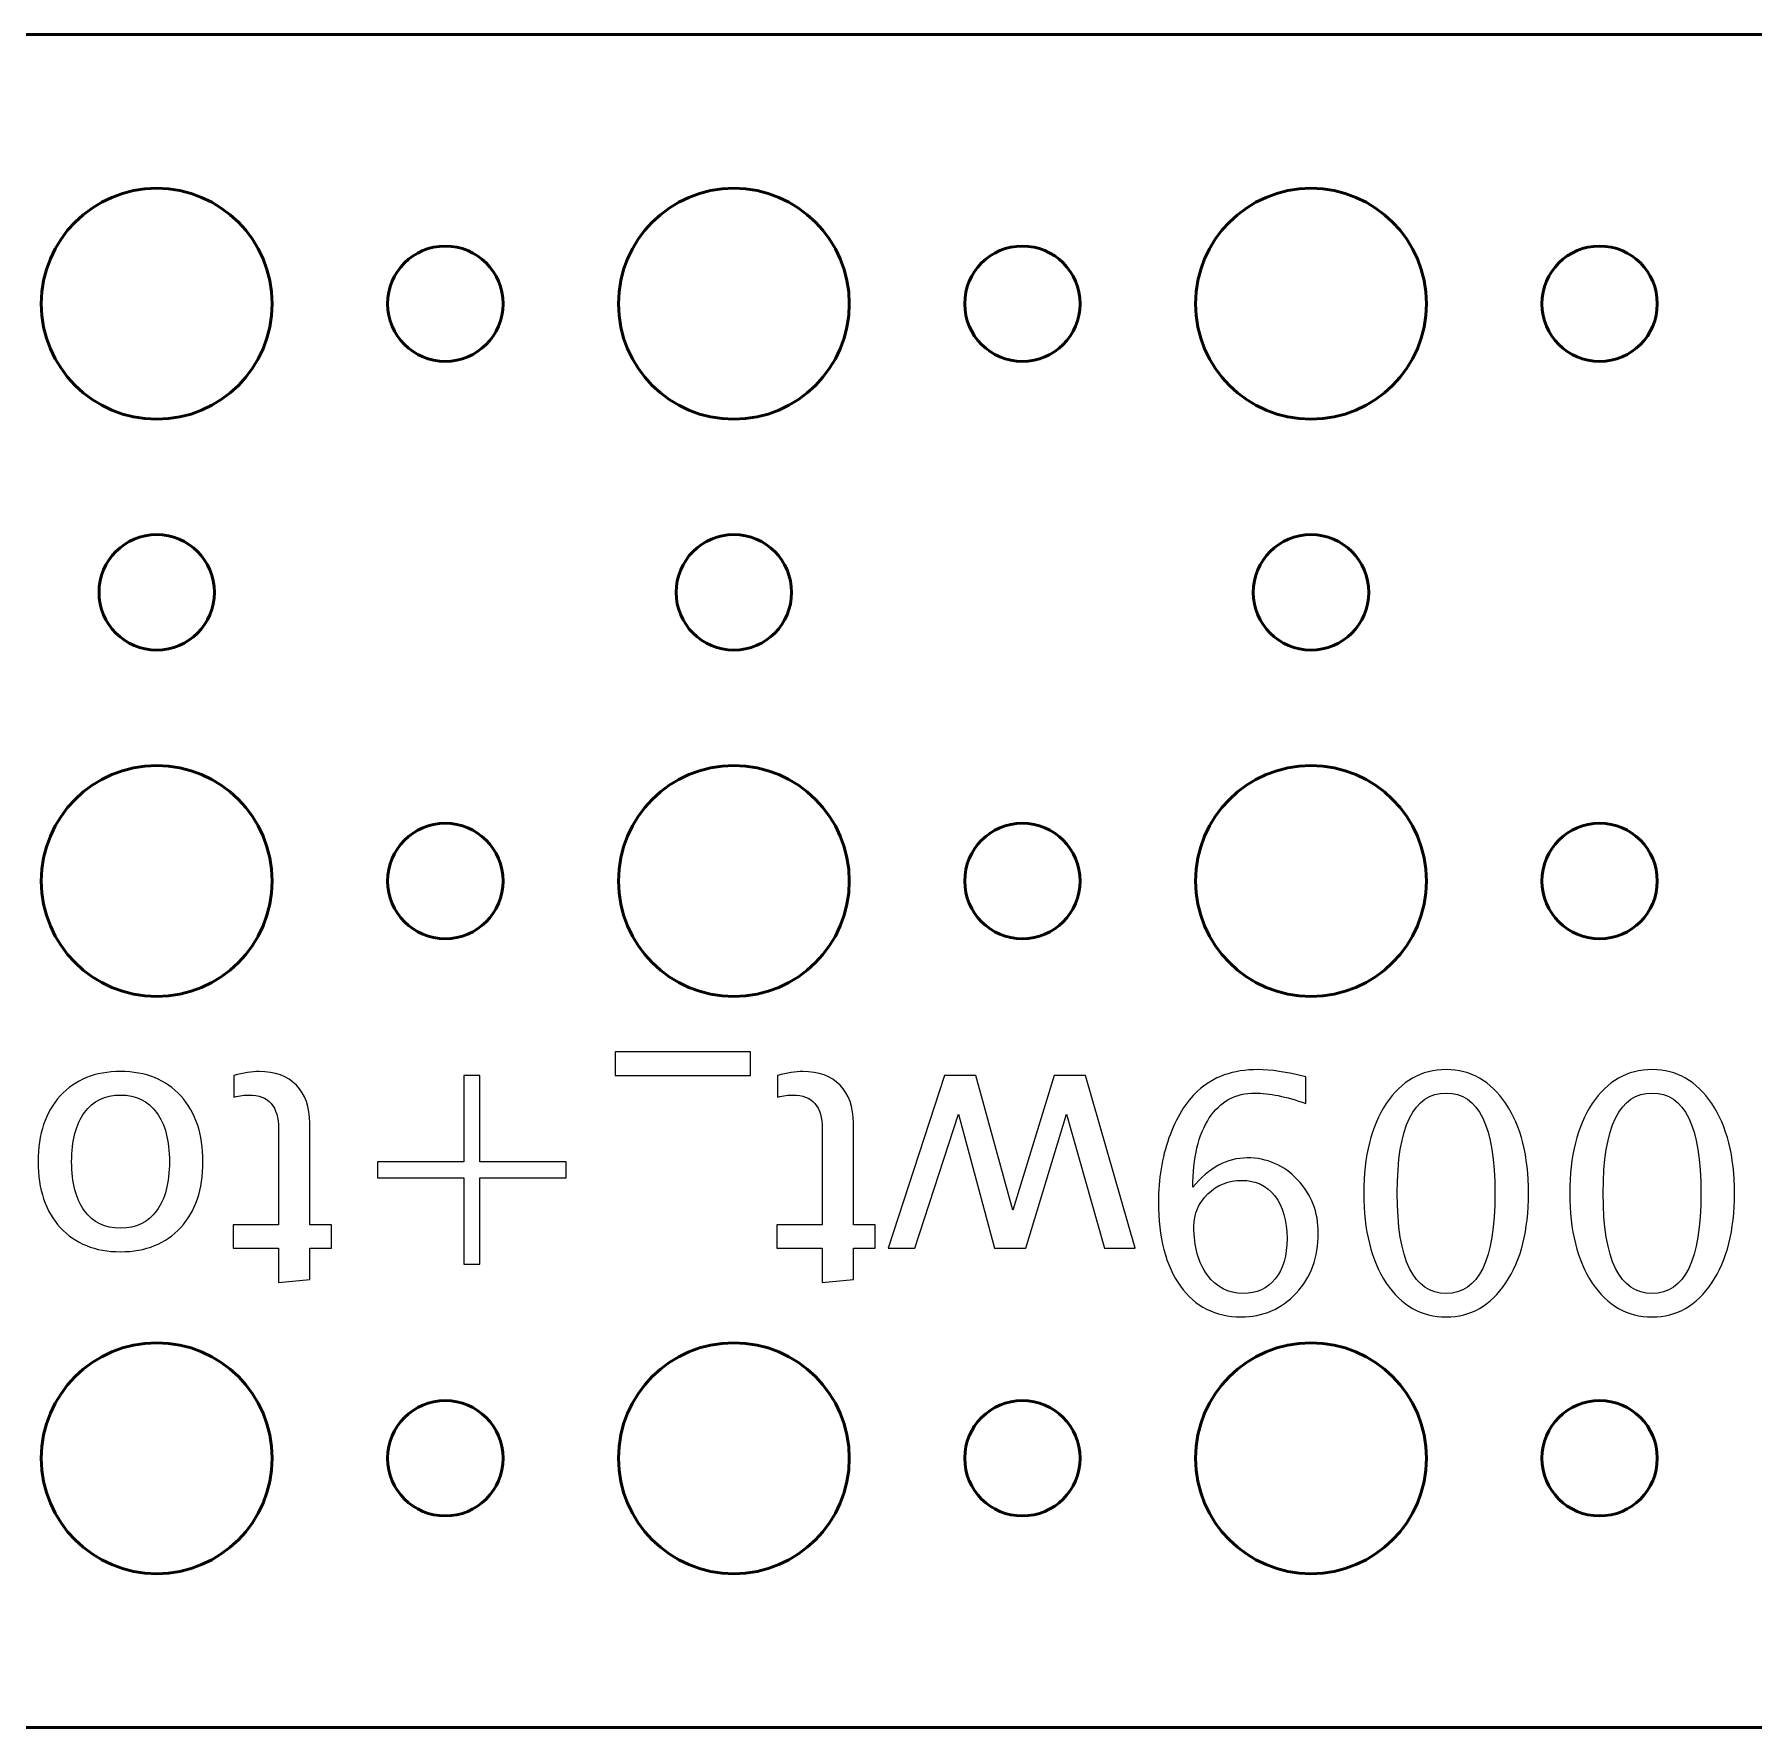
# Model space of a CAD drawing. Header units: centimetres. Extents: x -25.4 to 25.4, y -5.2 to 5.2.
# Drawn here: x -16.068 to -11.6, y -5.2 to -0.8 of the extents above; entities that cross this region are included whole.
import ezdxf

# ---------------------------------------------------------------- set-up
doc = ezdxf.new("R2010")
doc.units = ezdxf.units.CM
doc.header["$MEASUREMENT"] = 0
doc.layers.add('Layer 1', color=7, linetype='Continuous')

msp = doc.modelspace()

# ---------------------------------------------------------------- linework, layer by layer
at = {"layer": 'Layer 1', "lineweight": 53}
for points, knots in [([(24.95, -5.2), (24.95, -5.2), (-24.95, -5.2), (-24.95, -5.2), (-24.95, -5.2), (-25.22614, -5.2), (-25.45, -4.97614), (-25.45, -4.7), (-25.45, -4.7), (-25.45, -4.7), (-25.45, -3.99876), (-25.45, -3.99876), (-25.45, -3.99876), (-24.92095, -3.97271), (-24.5, -3.53551), (-24.5, -3), (-24.5, -3), (-24.5, -2.46449), (-24.92095, -2.02729), (-25.45, -2.00124), (-25.45, -2.00124), (-25.45, -2.00124), (-25.45, -1.3), (-25.45, -1.3), (-25.45, -1.3), (-25.45, -1.02386), (-25.22614, -0.8), (-24.95, -0.8), (-24.95, -0.8), (-24.95, -0.8), (24.95, -0.8), (24.95, -0.8), (24.95, -0.8), (25.22614, -0.8), (25.45, -1.02386), (25.45, -1.3), (25.45, -1.3), (25.45, -1.3), (25.45, -2.00124), (25.45, -2.00124), (25.45, -2.00124), (24.92095, -2.02729), (24.5, -2.46449), (24.5, -3), (24.5, -3), (24.5, -3.53551), (24.92095, -3.97271), (25.45, -3.99876), (25.45, -3.99876), (25.45, -3.99876), (25.45, -4.7), (25.45, -4.7), (25.45, -4.7), (25.45, -4.97614), (25.22614, -5.2), (24.95, -5.2)], [0, 0, 0, 0, 0.0666667, 0.0666667, 0.0666667, 0.0666667, 0.1333333, 0.1333333, 0.1333333, 0.1333333, 0.2, 0.2, 0.2, 0.2, 0.2666667, 0.2666667, 0.2666667, 0.2666667, 0.3333333, 0.3333333, 0.3333333, 0.3333333, 0.4, 0.4, 0.4, 0.4, 0.4666667, 0.4666667, 0.4666667, 0.4666667, 0.5333333, 0.5333333, 0.5333333, 0.5333333, 0.6, 0.6, 0.6, 0.6, 0.6666667, 0.6666667, 0.6666667, 0.6666667, 0.7333333, 0.7333333, 0.7333333, 0.7333333, 0.8, 0.8, 0.8, 0.8, 0.8666667, 0.8666667, 0.8666667, 0.8666667, 1, 1, 1, 1]), ([(-16.05, -1.5), (-16.05, -1.33431), (-15.91569, -1.2), (-15.75, -1.2), (-15.75, -1.2), (-15.58431, -1.2), (-15.45, -1.33431), (-15.45, -1.5), (-15.45, -1.5), (-15.45, -1.66569), (-15.58431, -1.8), (-15.75, -1.8), (-15.75, -1.8), (-15.91569, -1.8), (-16.05, -1.66569), (-16.05, -1.5)], [0, 0, 0, 0, 0.2, 0.2, 0.2, 0.2, 0.4, 0.4, 0.4, 0.4, 0.6, 0.6, 0.6, 0.6, 1, 1, 1, 1]), ([(-14.55, -1.5), (-14.55, -1.33431), (-14.41569, -1.2), (-14.25, -1.2), (-14.25, -1.2), (-14.08431, -1.2), (-13.95, -1.33431), (-13.95, -1.5), (-13.95, -1.5), (-13.95, -1.66569), (-14.08431, -1.8), (-14.25, -1.8), (-14.25, -1.8), (-14.41569, -1.8), (-14.55, -1.66569), (-14.55, -1.5)], [0, 0, 0, 0, 0.2, 0.2, 0.2, 0.2, 0.4, 0.4, 0.4, 0.4, 0.6, 0.6, 0.6, 0.6, 1, 1, 1, 1]), ([(-13.05, -1.5), (-13.05, -1.33431), (-12.91569, -1.2), (-12.75, -1.2), (-12.75, -1.2), (-12.58431, -1.2), (-12.45, -1.33431), (-12.45, -1.5), (-12.45, -1.5), (-12.45, -1.66569), (-12.58431, -1.8), (-12.75, -1.8), (-12.75, -1.8), (-12.91569, -1.8), (-13.05, -1.66569), (-13.05, -1.5)], [0, 0, 0, 0, 0.2, 0.2, 0.2, 0.2, 0.4, 0.4, 0.4, 0.4, 0.6, 0.6, 0.6, 0.6, 1, 1, 1, 1]), ([(-15.15, -1.5), (-15.15, -1.41716), (-15.08284, -1.35), (-15, -1.35), (-15, -1.35), (-14.91716, -1.35), (-14.85, -1.41716), (-14.85, -1.5), (-14.85, -1.5), (-14.85, -1.58284), (-14.91716, -1.65), (-15, -1.65), (-15, -1.65), (-15.08284, -1.65), (-15.15, -1.58284), (-15.15, -1.5)], [0, 0, 0, 0, 0.2, 0.2, 0.2, 0.2, 0.4, 0.4, 0.4, 0.4, 0.6, 0.6, 0.6, 0.6, 1, 1, 1, 1]), ([(-13.65, -1.5), (-13.65, -1.41716), (-13.58284, -1.35), (-13.5, -1.35), (-13.5, -1.35), (-13.41716, -1.35), (-13.35, -1.41716), (-13.35, -1.5), (-13.35, -1.5), (-13.35, -1.58284), (-13.41716, -1.65), (-13.5, -1.65), (-13.5, -1.65), (-13.58284, -1.65), (-13.65, -1.58284), (-13.65, -1.5)], [0, 0, 0, 0, 0.2, 0.2, 0.2, 0.2, 0.4, 0.4, 0.4, 0.4, 0.6, 0.6, 0.6, 0.6, 1, 1, 1, 1]), ([(-12.15, -1.5), (-12.15, -1.41716), (-12.08284, -1.35), (-12, -1.35), (-12, -1.35), (-11.91716, -1.35), (-11.85, -1.41716), (-11.85, -1.5), (-11.85, -1.5), (-11.85, -1.58284), (-11.91716, -1.65), (-12, -1.65), (-12, -1.65), (-12.08284, -1.65), (-12.15, -1.58284), (-12.15, -1.5)], [0, 0, 0, 0, 0.2, 0.2, 0.2, 0.2, 0.4, 0.4, 0.4, 0.4, 0.6, 0.6, 0.6, 0.6, 1, 1, 1, 1]), ([(-15.9, -2.25), (-15.9, -2.16716), (-15.83284, -2.1), (-15.75, -2.1), (-15.75, -2.1), (-15.66716, -2.1), (-15.6, -2.16716), (-15.6, -2.25), (-15.6, -2.25), (-15.6, -2.33284), (-15.66716, -2.4), (-15.75, -2.4), (-15.75, -2.4), (-15.83284, -2.4), (-15.9, -2.33284), (-15.9, -2.25)], [0, 0, 0, 0, 0.2, 0.2, 0.2, 0.2, 0.4, 0.4, 0.4, 0.4, 0.6, 0.6, 0.6, 0.6, 1, 1, 1, 1]), ([(-14.4, -2.25), (-14.4, -2.16716), (-14.33284, -2.1), (-14.25, -2.1), (-14.25, -2.1), (-14.16716, -2.1), (-14.1, -2.16716), (-14.1, -2.25), (-14.1, -2.25), (-14.1, -2.33284), (-14.16716, -2.4), (-14.25, -2.4), (-14.25, -2.4), (-14.33284, -2.4), (-14.4, -2.33284), (-14.4, -2.25)], [0, 0, 0, 0, 0.2, 0.2, 0.2, 0.2, 0.4, 0.4, 0.4, 0.4, 0.6, 0.6, 0.6, 0.6, 1, 1, 1, 1]), ([(-12.9, -2.25), (-12.9, -2.16716), (-12.83284, -2.1), (-12.75, -2.1), (-12.75, -2.1), (-12.66716, -2.1), (-12.6, -2.16716), (-12.6, -2.25), (-12.6, -2.25), (-12.6, -2.33284), (-12.66716, -2.4), (-12.75, -2.4), (-12.75, -2.4), (-12.83284, -2.4), (-12.9, -2.33284), (-12.9, -2.25)], [0, 0, 0, 0, 0.2, 0.2, 0.2, 0.2, 0.4, 0.4, 0.4, 0.4, 0.6, 0.6, 0.6, 0.6, 1, 1, 1, 1]), ([(-16.05, -3), (-16.05, -2.83431), (-15.91569, -2.7), (-15.75, -2.7), (-15.75, -2.7), (-15.58431, -2.7), (-15.45, -2.83431), (-15.45, -3), (-15.45, -3), (-15.45, -3.16569), (-15.58431, -3.3), (-15.75, -3.3), (-15.75, -3.3), (-15.91569, -3.3), (-16.05, -3.16569), (-16.05, -3)], [0, 0, 0, 0, 0.2, 0.2, 0.2, 0.2, 0.4, 0.4, 0.4, 0.4, 0.6, 0.6, 0.6, 0.6, 1, 1, 1, 1]), ([(-14.55, -3), (-14.55, -2.83431), (-14.41569, -2.7), (-14.25, -2.7), (-14.25, -2.7), (-14.08431, -2.7), (-13.95, -2.83431), (-13.95, -3), (-13.95, -3), (-13.95, -3.16569), (-14.08431, -3.3), (-14.25, -3.3), (-14.25, -3.3), (-14.41569, -3.3), (-14.55, -3.16569), (-14.55, -3)], [0, 0, 0, 0, 0.2, 0.2, 0.2, 0.2, 0.4, 0.4, 0.4, 0.4, 0.6, 0.6, 0.6, 0.6, 1, 1, 1, 1]), ([(-13.05, -3), (-13.05, -2.83431), (-12.91569, -2.7), (-12.75, -2.7), (-12.75, -2.7), (-12.58431, -2.7), (-12.45, -2.83431), (-12.45, -3), (-12.45, -3), (-12.45, -3.16569), (-12.58431, -3.3), (-12.75, -3.3), (-12.75, -3.3), (-12.91569, -3.3), (-13.05, -3.16569), (-13.05, -3)], [0, 0, 0, 0, 0.2, 0.2, 0.2, 0.2, 0.4, 0.4, 0.4, 0.4, 0.6, 0.6, 0.6, 0.6, 1, 1, 1, 1]), ([(-15.15, -3), (-15.15, -2.91716), (-15.08284, -2.85), (-15, -2.85), (-15, -2.85), (-14.91716, -2.85), (-14.85, -2.91716), (-14.85, -3), (-14.85, -3), (-14.85, -3.08284), (-14.91716, -3.15), (-15, -3.15), (-15, -3.15), (-15.08284, -3.15), (-15.15, -3.08284), (-15.15, -3)], [0, 0, 0, 0, 0.2, 0.2, 0.2, 0.2, 0.4, 0.4, 0.4, 0.4, 0.6, 0.6, 0.6, 0.6, 1, 1, 1, 1]), ([(-13.65, -3), (-13.65, -2.91716), (-13.58284, -2.85), (-13.5, -2.85), (-13.5, -2.85), (-13.41716, -2.85), (-13.35, -2.91716), (-13.35, -3), (-13.35, -3), (-13.35, -3.08284), (-13.41716, -3.15), (-13.5, -3.15), (-13.5, -3.15), (-13.58284, -3.15), (-13.65, -3.08284), (-13.65, -3)], [0, 0, 0, 0, 0.2, 0.2, 0.2, 0.2, 0.4, 0.4, 0.4, 0.4, 0.6, 0.6, 0.6, 0.6, 1, 1, 1, 1]), ([(-12.15, -3), (-12.15, -2.91716), (-12.08284, -2.85), (-12, -2.85), (-12, -2.85), (-11.91716, -2.85), (-11.85, -2.91716), (-11.85, -3), (-11.85, -3), (-11.85, -3.08284), (-11.91716, -3.15), (-12, -3.15), (-12, -3.15), (-12.08284, -3.15), (-12.15, -3.08284), (-12.15, -3)], [0, 0, 0, 0, 0.2, 0.2, 0.2, 0.2, 0.4, 0.4, 0.4, 0.4, 0.6, 0.6, 0.6, 0.6, 1, 1, 1, 1]), ([(-16.05, -4.5), (-16.05, -4.33431), (-15.91569, -4.2), (-15.75, -4.2), (-15.75, -4.2), (-15.58431, -4.2), (-15.45, -4.33431), (-15.45, -4.5), (-15.45, -4.5), (-15.45, -4.66569), (-15.58431, -4.8), (-15.75, -4.8), (-15.75, -4.8), (-15.91569, -4.8), (-16.05, -4.66569), (-16.05, -4.5)], [0, 0, 0, 0, 0.2, 0.2, 0.2, 0.2, 0.4, 0.4, 0.4, 0.4, 0.6, 0.6, 0.6, 0.6, 1, 1, 1, 1]), ([(-14.55, -4.5), (-14.55, -4.33431), (-14.41569, -4.2), (-14.25, -4.2), (-14.25, -4.2), (-14.08431, -4.2), (-13.95, -4.33431), (-13.95, -4.5), (-13.95, -4.5), (-13.95, -4.66569), (-14.08431, -4.8), (-14.25, -4.8), (-14.25, -4.8), (-14.41569, -4.8), (-14.55, -4.66569), (-14.55, -4.5)], [0, 0, 0, 0, 0.2, 0.2, 0.2, 0.2, 0.4, 0.4, 0.4, 0.4, 0.6, 0.6, 0.6, 0.6, 1, 1, 1, 1]), ([(-13.05, -4.5), (-13.05, -4.33431), (-12.91569, -4.2), (-12.75, -4.2), (-12.75, -4.2), (-12.58431, -4.2), (-12.45, -4.33431), (-12.45, -4.5), (-12.45, -4.5), (-12.45, -4.66569), (-12.58431, -4.8), (-12.75, -4.8), (-12.75, -4.8), (-12.91569, -4.8), (-13.05, -4.66569), (-13.05, -4.5)], [0, 0, 0, 0, 0.2, 0.2, 0.2, 0.2, 0.4, 0.4, 0.4, 0.4, 0.6, 0.6, 0.6, 0.6, 1, 1, 1, 1]), ([(-15.15, -4.5), (-15.15, -4.41716), (-15.08284, -4.35), (-15, -4.35), (-15, -4.35), (-14.91716, -4.35), (-14.85, -4.41716), (-14.85, -4.5), (-14.85, -4.5), (-14.85, -4.58284), (-14.91716, -4.65), (-15, -4.65), (-15, -4.65), (-15.08284, -4.65), (-15.15, -4.58284), (-15.15, -4.5)], [0, 0, 0, 0, 0.2, 0.2, 0.2, 0.2, 0.4, 0.4, 0.4, 0.4, 0.6, 0.6, 0.6, 0.6, 1, 1, 1, 1]), ([(-13.65, -4.5), (-13.65, -4.41716), (-13.58284, -4.35), (-13.5, -4.35), (-13.5, -4.35), (-13.41716, -4.35), (-13.35, -4.41716), (-13.35, -4.5), (-13.35, -4.5), (-13.35, -4.58284), (-13.41716, -4.65), (-13.5, -4.65), (-13.5, -4.65), (-13.58284, -4.65), (-13.65, -4.58284), (-13.65, -4.5)], [0, 0, 0, 0, 0.2, 0.2, 0.2, 0.2, 0.4, 0.4, 0.4, 0.4, 0.6, 0.6, 0.6, 0.6, 1, 1, 1, 1]), ([(-12.15, -4.5), (-12.15, -4.41716), (-12.08284, -4.35), (-12, -4.35), (-12, -4.35), (-11.91716, -4.35), (-11.85, -4.41716), (-11.85, -4.5), (-11.85, -4.5), (-11.85, -4.58284), (-11.91716, -4.65), (-12, -4.65), (-12, -4.65), (-12.08284, -4.65), (-12.15, -4.58284), (-12.15, -4.5)], [0, 0, 0, 0, 0.2, 0.2, 0.2, 0.2, 0.4, 0.4, 0.4, 0.4, 0.6, 0.6, 0.6, 0.6, 1, 1, 1, 1])]:
    msp.add_open_spline(points, degree=3, knots=knots, dxfattribs=at)
at = {"layer": 'Layer 1', "color": 5, "lineweight": 9}
for points, knots in [([(-14.20662, -3.44436), (-14.20662, -3.44436), (-14.20662, -3.50532), (-14.20662, -3.50532), (-14.20662, -3.50532), (-14.20662, -3.50532), (-14.55883, -3.50532), (-14.55883, -3.50532), (-14.55883, -3.50532), (-14.55883, -3.50532), (-14.55883, -3.44436), (-14.55883, -3.44436), (-14.55883, -3.44436), (-14.55883, -3.44436), (-14.20662, -3.44436), (-14.20662, -3.44436)], [0, 0, 0, 0, 0.2, 0.2, 0.2, 0.2, 0.4, 0.4, 0.4, 0.4, 0.6, 0.6, 0.6, 0.6, 1, 1, 1, 1]), ([(-15.84407, -3.49516), (-15.77817, -3.49516), (-15.72596, -3.51619), (-15.68757, -3.55824), (-15.68757, -3.55824), (-15.64905, -3.60029), (-15.62986, -3.65744), (-15.62986, -3.72955), (-15.62986, -3.72955), (-15.62986, -3.80151), (-15.64905, -3.85852), (-15.68757, -3.90043), (-15.68757, -3.90043), (-15.72596, -3.94234), (-15.77817, -3.96337), (-15.84407, -3.96337), (-15.84407, -3.96337), (-15.90997, -3.96337), (-15.96218, -3.94234), (-16.00056, -3.90043), (-16.00056, -3.90043), (-16.03908, -3.85852), (-16.05828, -3.80151), (-16.05828, -3.72955), (-16.05828, -3.72955), (-16.05828, -3.65744), (-16.03908, -3.60029), (-16.00056, -3.55824), (-16.00056, -3.55824), (-15.96218, -3.51619), (-15.90997, -3.49516), (-15.84407, -3.49516)], [0, 0, 0, 0, 0.1111111, 0.1111111, 0.1111111, 0.1111111, 0.2222222, 0.2222222, 0.2222222, 0.2222222, 0.3333333, 0.3333333, 0.3333333, 0.3333333, 0.4444444, 0.4444444, 0.4444444, 0.4444444, 0.5555556, 0.5555556, 0.5555556, 0.5555556, 0.6666667, 0.6666667, 0.6666667, 0.6666667, 0.7777778, 0.7777778, 0.7777778, 0.7777778, 1, 1, 1, 1]), ([(-15.54943, -3.50546), (-15.52431, -3.49855), (-15.50244, -3.49516), (-15.48396, -3.49516), (-15.48396, -3.49516), (-15.44247, -3.49516), (-15.41015, -3.50701), (-15.38701, -3.53072), (-15.38701, -3.53072), (-15.36373, -3.55443), (-15.35216, -3.58731), (-15.35216, -3.6295), (-15.35216, -3.6295), (-15.35216, -3.6295), (-15.35216, -3.89309), (-15.35216, -3.89309), (-15.35216, -3.89309), (-15.35216, -3.89309), (-15.29599, -3.89309), (-15.29599, -3.89309), (-15.29599, -3.89309), (-15.29599, -3.89309), (-15.29599, -3.95406), (-15.29599, -3.95406), (-15.29599, -3.95406), (-15.29599, -3.95406), (-15.35216, -3.95406), (-15.35216, -3.95406), (-15.35216, -3.95406), (-15.35216, -3.95406), (-15.35216, -4.03519), (-15.35216, -4.03519), (-15.35216, -4.03519), (-15.35216, -4.03519), (-15.43344, -4.04296), (-15.43344, -4.04296), (-15.43344, -4.04296), (-15.43344, -4.04296), (-15.43344, -3.95406), (-15.43344, -3.95406), (-15.43344, -3.95406), (-15.43344, -3.95406), (-15.55112, -3.95406), (-15.55112, -3.95406), (-15.55112, -3.95406), (-15.55112, -3.95406), (-15.55112, -3.89309), (-15.55112, -3.89309), (-15.55112, -3.89309), (-15.55112, -3.89309), (-15.43344, -3.89309), (-15.43344, -3.89309), (-15.43344, -3.89309), (-15.43344, -3.89309), (-15.43344, -3.64417), (-15.43344, -3.64417), (-15.43344, -3.64417), (-15.43344, -3.58547), (-15.45898, -3.55612), (-15.50992, -3.55612), (-15.50992, -3.55612), (-15.52079, -3.55612), (-15.53391, -3.55795), (-15.54943, -3.56148), (-15.54943, -3.56148), (-15.54943, -3.56148), (-15.54943, -3.50546), (-15.54943, -3.50546)], [0, 0, 0, 0, 0.0555556, 0.0555556, 0.0555556, 0.0555556, 0.1111111, 0.1111111, 0.1111111, 0.1111111, 0.1666667, 0.1666667, 0.1666667, 0.1666667, 0.2222222, 0.2222222, 0.2222222, 0.2222222, 0.2777778, 0.2777778, 0.2777778, 0.2777778, 0.3333333, 0.3333333, 0.3333333, 0.3333333, 0.3888889, 0.3888889, 0.3888889, 0.3888889, 0.4444444, 0.4444444, 0.4444444, 0.4444444, 0.5, 0.5, 0.5, 0.5, 0.5555556, 0.5555556, 0.5555556, 0.5555556, 0.6111111, 0.6111111, 0.6111111, 0.6111111, 0.6666667, 0.6666667, 0.6666667, 0.6666667, 0.7222222, 0.7222222, 0.7222222, 0.7222222, 0.7777778, 0.7777778, 0.7777778, 0.7777778, 0.8333333, 0.8333333, 0.8333333, 0.8333333, 0.8888889, 0.8888889, 0.8888889, 0.8888889, 1, 1, 1, 1]), ([(-14.9102, -3.50532), (-14.9102, -3.50532), (-14.9102, -3.72969), (-14.9102, -3.72969), (-14.9102, -3.72969), (-14.9102, -3.72969), (-14.68583, -3.72969), (-14.68583, -3.72969), (-14.68583, -3.72969), (-14.68583, -3.72969), (-14.68583, -3.77117), (-14.68583, -3.77117), (-14.68583, -3.77117), (-14.68583, -3.77117), (-14.9102, -3.77117), (-14.9102, -3.77117), (-14.9102, -3.77117), (-14.9102, -3.77117), (-14.9102, -3.99554), (-14.9102, -3.99554), (-14.9102, -3.99554), (-14.9102, -3.99554), (-14.95168, -3.99554), (-14.95168, -3.99554), (-14.95168, -3.99554), (-14.95168, -3.99554), (-14.95168, -3.77117), (-14.95168, -3.77117), (-14.95168, -3.77117), (-14.95168, -3.77117), (-15.17605, -3.77117), (-15.17605, -3.77117), (-15.17605, -3.77117), (-15.17605, -3.77117), (-15.17605, -3.72969), (-15.17605, -3.72969), (-15.17605, -3.72969), (-15.17605, -3.72969), (-14.95168, -3.72969), (-14.95168, -3.72969), (-14.95168, -3.72969), (-14.95168, -3.72969), (-14.95168, -3.50532), (-14.95168, -3.50532), (-14.95168, -3.50532), (-14.95168, -3.50532), (-14.9102, -3.50532), (-14.9102, -3.50532)], [0, 0, 0, 0, 0.0769231, 0.0769231, 0.0769231, 0.0769231, 0.1538462, 0.1538462, 0.1538462, 0.1538462, 0.2307692, 0.2307692, 0.2307692, 0.2307692, 0.3076923, 0.3076923, 0.3076923, 0.3076923, 0.3846154, 0.3846154, 0.3846154, 0.3846154, 0.4615385, 0.4615385, 0.4615385, 0.4615385, 0.5384615, 0.5384615, 0.5384615, 0.5384615, 0.6153846, 0.6153846, 0.6153846, 0.6153846, 0.6923077, 0.6923077, 0.6923077, 0.6923077, 0.7692308, 0.7692308, 0.7692308, 0.7692308, 0.8461538, 0.8461538, 0.8461538, 0.8461538, 1, 1, 1, 1]), ([(-14.13635, -3.50546), (-14.11123, -3.49855), (-14.08936, -3.49516), (-14.07088, -3.49516), (-14.07088, -3.49516), (-14.02939, -3.49516), (-13.99707, -3.50701), (-13.97393, -3.53072), (-13.97393, -3.53072), (-13.95065, -3.55443), (-13.93908, -3.58731), (-13.93908, -3.6295), (-13.93908, -3.6295), (-13.93908, -3.6295), (-13.93908, -3.89309), (-13.93908, -3.89309), (-13.93908, -3.89309), (-13.93908, -3.89309), (-13.88291, -3.89309), (-13.88291, -3.89309), (-13.88291, -3.89309), (-13.88291, -3.89309), (-13.88291, -3.95406), (-13.88291, -3.95406), (-13.88291, -3.95406), (-13.88291, -3.95406), (-13.93908, -3.95406), (-13.93908, -3.95406), (-13.93908, -3.95406), (-13.93908, -3.95406), (-13.93908, -4.03519), (-13.93908, -4.03519), (-13.93908, -4.03519), (-13.93908, -4.03519), (-14.02036, -4.04296), (-14.02036, -4.04296), (-14.02036, -4.04296), (-14.02036, -4.04296), (-14.02036, -3.95406), (-14.02036, -3.95406), (-14.02036, -3.95406), (-14.02036, -3.95406), (-14.13804, -3.95406), (-14.13804, -3.95406), (-14.13804, -3.95406), (-14.13804, -3.95406), (-14.13804, -3.89309), (-14.13804, -3.89309), (-14.13804, -3.89309), (-14.13804, -3.89309), (-14.02036, -3.89309), (-14.02036, -3.89309), (-14.02036, -3.89309), (-14.02036, -3.89309), (-14.02036, -3.64417), (-14.02036, -3.64417), (-14.02036, -3.64417), (-14.02036, -3.58547), (-14.0459, -3.55612), (-14.09684, -3.55612), (-14.09684, -3.55612), (-14.10771, -3.55612), (-14.12083, -3.55795), (-14.13635, -3.56148), (-14.13635, -3.56148), (-14.13635, -3.56148), (-14.13635, -3.50546), (-14.13635, -3.50546)], [0, 0, 0, 0, 0.0555556, 0.0555556, 0.0555556, 0.0555556, 0.1111111, 0.1111111, 0.1111111, 0.1111111, 0.1666667, 0.1666667, 0.1666667, 0.1666667, 0.2222222, 0.2222222, 0.2222222, 0.2222222, 0.2777778, 0.2777778, 0.2777778, 0.2777778, 0.3333333, 0.3333333, 0.3333333, 0.3333333, 0.3888889, 0.3888889, 0.3888889, 0.3888889, 0.4444444, 0.4444444, 0.4444444, 0.4444444, 0.5, 0.5, 0.5, 0.5, 0.5555556, 0.5555556, 0.5555556, 0.5555556, 0.6111111, 0.6111111, 0.6111111, 0.6111111, 0.6666667, 0.6666667, 0.6666667, 0.6666667, 0.7222222, 0.7222222, 0.7222222, 0.7222222, 0.7777778, 0.7777778, 0.7777778, 0.7777778, 0.8333333, 0.8333333, 0.8333333, 0.8333333, 0.8888889, 0.8888889, 0.8888889, 0.8888889, 1, 1, 1, 1]), ([(-13.33582, -3.50532), (-13.33582, -3.50532), (-13.20713, -3.95406), (-13.20713, -3.95406), (-13.20713, -3.95406), (-13.20713, -3.95406), (-13.28643, -3.95406), (-13.28643, -3.95406), (-13.28643, -3.95406), (-13.28643, -3.95406), (-13.38507, -3.60565), (-13.38507, -3.60565), (-13.38507, -3.60565), (-13.38507, -3.60565), (-13.49147, -3.95406), (-13.49147, -3.95406), (-13.49147, -3.95406), (-13.49147, -3.95406), (-13.57275, -3.95406), (-13.57275, -3.95406), (-13.57275, -3.95406), (-13.57275, -3.95406), (-13.66631, -3.60621), (-13.66631, -3.60621), (-13.66631, -3.60621), (-13.66631, -3.60621), (-13.77948, -3.95406), (-13.77948, -3.95406), (-13.77948, -3.95406), (-13.77948, -3.95406), (-13.84891, -3.95406), (-13.84891, -3.95406), (-13.84891, -3.95406), (-13.84891, -3.95406), (-13.70243, -3.50532), (-13.70243, -3.50532), (-13.70243, -3.50532), (-13.70243, -3.50532), (-13.62115, -3.50532), (-13.62115, -3.50532), (-13.62115, -3.50532), (-13.62115, -3.50532), (-13.52491, -3.85528), (-13.52491, -3.85528), (-13.52491, -3.85528), (-13.52491, -3.85528), (-13.4171, -3.50532), (-13.4171, -3.50532), (-13.4171, -3.50532), (-13.4171, -3.50532), (-13.33582, -3.50532), (-13.33582, -3.50532)], [0, 0, 0, 0, 0.0714286, 0.0714286, 0.0714286, 0.0714286, 0.1428571, 0.1428571, 0.1428571, 0.1428571, 0.2142857, 0.2142857, 0.2142857, 0.2142857, 0.2857143, 0.2857143, 0.2857143, 0.2857143, 0.3571429, 0.3571429, 0.3571429, 0.3571429, 0.4285714, 0.4285714, 0.4285714, 0.4285714, 0.5, 0.5, 0.5, 0.5, 0.5714286, 0.5714286, 0.5714286, 0.5714286, 0.6428571, 0.6428571, 0.6428571, 0.6428571, 0.7142857, 0.7142857, 0.7142857, 0.7142857, 0.7857143, 0.7857143, 0.7857143, 0.7857143, 0.8571429, 0.8571429, 0.8571429, 0.8571429, 1, 1, 1, 1]), ([(-12.76319, -3.50871), (-12.76319, -3.50871), (-12.76319, -3.57813), (-12.76319, -3.57813), (-12.76319, -3.57813), (-12.81498, -3.56007), (-12.85901, -3.55104), (-12.89541, -3.55104), (-12.89541, -3.55104), (-12.94607, -3.55104), (-12.98572, -3.57263), (-13.01423, -3.61581), (-13.01423, -3.61581), (-13.04273, -3.65899), (-13.05698, -3.7191), (-13.05698, -3.79601), (-13.05698, -3.79601), (-13.01564, -3.74507), (-12.96865, -3.71953), (-12.91587, -3.71953), (-12.91587, -3.71953), (-12.86437, -3.71953), (-12.82062, -3.73844), (-12.78478, -3.7764), (-12.78478, -3.7764), (-12.74894, -3.81435), (-12.73102, -3.8605), (-12.73102, -3.91511), (-12.73102, -3.91511), (-12.73102, -3.97776), (-12.75007, -4.02969), (-12.78831, -4.0709), (-12.78831, -4.0709), (-12.82641, -4.1121), (-12.87439, -4.1327), (-12.93224, -4.1327), (-12.93224, -4.1327), (-12.99871, -4.1327), (-13.05106, -4.10603), (-13.0893, -4.05269), (-13.0893, -4.05269), (-13.12754, -3.99935), (-13.14673, -3.9264), (-13.14673, -3.83369), (-13.14673, -3.83369), (-13.14673, -3.7747), (-13.13756, -3.71925), (-13.11907, -3.66732), (-13.11907, -3.66732), (-13.10059, -3.61525), (-13.07589, -3.57489), (-13.04471, -3.54596), (-13.04471, -3.54596), (-13.00491, -3.50871), (-12.95242, -3.49008), (-12.88751, -3.49008), (-12.88751, -3.49008), (-12.85548, -3.49008), (-12.81413, -3.49629), (-12.76319, -3.50871)], [0, 0, 0, 0, 0.0625, 0.0625, 0.0625, 0.0625, 0.125, 0.125, 0.125, 0.125, 0.1875, 0.1875, 0.1875, 0.1875, 0.25, 0.25, 0.25, 0.25, 0.3125, 0.3125, 0.3125, 0.3125, 0.375, 0.375, 0.375, 0.375, 0.4375, 0.4375, 0.4375, 0.4375, 0.5, 0.5, 0.5, 0.5, 0.5625, 0.5625, 0.5625, 0.5625, 0.625, 0.625, 0.625, 0.625, 0.6875, 0.6875, 0.6875, 0.6875, 0.75, 0.75, 0.75, 0.75, 0.8125, 0.8125, 0.8125, 0.8125, 0.875, 0.875, 0.875, 0.875, 1, 1, 1, 1]), ([(-12.39884, -3.49008), (-12.33463, -3.49008), (-12.28284, -3.51957), (-12.24361, -3.57842), (-12.24361, -3.57842), (-12.20424, -3.63726), (-12.18463, -3.71487), (-12.18463, -3.81139), (-12.18463, -3.81139), (-12.18463, -3.90791), (-12.20424, -3.98552), (-12.24361, -4.04437), (-12.24361, -4.04437), (-12.28284, -4.10321), (-12.33463, -4.1327), (-12.39884, -4.1327), (-12.39884, -4.1327), (-12.46333, -4.1327), (-12.51511, -4.10335), (-12.55434, -4.04465), (-12.55434, -4.04465), (-12.59343, -3.98595), (-12.61305, -3.90819), (-12.61305, -3.81139), (-12.61305, -3.81139), (-12.61305, -3.71487), (-12.59343, -3.63726), (-12.55434, -3.57842), (-12.55434, -3.57842), (-12.51511, -3.51957), (-12.46333, -3.49008), (-12.39884, -3.49008)], [0, 0, 0, 0, 0.1111111, 0.1111111, 0.1111111, 0.1111111, 0.2222222, 0.2222222, 0.2222222, 0.2222222, 0.3333333, 0.3333333, 0.3333333, 0.3333333, 0.4444444, 0.4444444, 0.4444444, 0.4444444, 0.5555556, 0.5555556, 0.5555556, 0.5555556, 0.6666667, 0.6666667, 0.6666667, 0.6666667, 0.7777778, 0.7777778, 0.7777778, 0.7777778, 1, 1, 1, 1]), ([(-11.86347, -3.49008), (-11.79926, -3.49008), (-11.74747, -3.51957), (-11.70824, -3.57842), (-11.70824, -3.57842), (-11.66887, -3.63726), (-11.64926, -3.71487), (-11.64926, -3.81139), (-11.64926, -3.81139), (-11.64926, -3.90791), (-11.66887, -3.98552), (-11.70824, -4.04437), (-11.70824, -4.04437), (-11.74747, -4.10321), (-11.79926, -4.1327), (-11.86347, -4.1327), (-11.86347, -4.1327), (-11.92796, -4.1327), (-11.97974, -4.10335), (-12.01897, -4.04465), (-12.01897, -4.04465), (-12.05806, -3.98595), (-12.07768, -3.90819), (-12.07768, -3.81139), (-12.07768, -3.81139), (-12.07768, -3.71487), (-12.05806, -3.63726), (-12.01897, -3.57842), (-12.01897, -3.57842), (-11.97974, -3.51957), (-11.92796, -3.49008), (-11.86347, -3.49008)], [0, 0, 0, 0, 0.1111111, 0.1111111, 0.1111111, 0.1111111, 0.2222222, 0.2222222, 0.2222222, 0.2222222, 0.3333333, 0.3333333, 0.3333333, 0.3333333, 0.4444444, 0.4444444, 0.4444444, 0.4444444, 0.5555556, 0.5555556, 0.5555556, 0.5555556, 0.6666667, 0.6666667, 0.6666667, 0.6666667, 0.7777778, 0.7777778, 0.7777778, 0.7777778, 1, 1, 1, 1]), ([(-15.84393, -3.55612), (-15.88414, -3.55612), (-15.91547, -3.57122), (-15.93777, -3.60156), (-15.93777, -3.60156), (-15.95992, -3.63176), (-15.97107, -3.67451), (-15.97107, -3.72955), (-15.97107, -3.72955), (-15.97107, -3.78444), (-15.95992, -3.82705), (-15.93777, -3.85725), (-15.93777, -3.85725), (-15.91547, -3.88731), (-15.88414, -3.90241), (-15.84393, -3.90241), (-15.84393, -3.90241), (-15.80357, -3.90241), (-15.77224, -3.88731), (-15.75023, -3.85725), (-15.75023, -3.85725), (-15.72807, -3.82705), (-15.71707, -3.78444), (-15.71707, -3.72955), (-15.71707, -3.72955), (-15.71707, -3.67451), (-15.72807, -3.63176), (-15.75023, -3.60156), (-15.75023, -3.60156), (-15.77224, -3.57122), (-15.80357, -3.55612), (-15.84393, -3.55612)], [0, 0, 0, 0, 0.1111111, 0.1111111, 0.1111111, 0.1111111, 0.2222222, 0.2222222, 0.2222222, 0.2222222, 0.3333333, 0.3333333, 0.3333333, 0.3333333, 0.4444444, 0.4444444, 0.4444444, 0.4444444, 0.5555556, 0.5555556, 0.5555556, 0.5555556, 0.6666667, 0.6666667, 0.6666667, 0.6666667, 0.7777778, 0.7777778, 0.7777778, 0.7777778, 1, 1, 1, 1]), ([(-12.3987, -3.55104), (-12.4835, -3.55104), (-12.52584, -3.63782), (-12.52584, -3.81139), (-12.52584, -3.81139), (-12.52584, -3.98496), (-12.4835, -4.07174), (-12.3987, -4.07174), (-12.3987, -4.07174), (-12.31417, -4.07174), (-12.27184, -3.98496), (-12.27184, -3.81139), (-12.27184, -3.81139), (-12.27184, -3.63782), (-12.31417, -3.55104), (-12.3987, -3.55104)], [0, 0, 0, 0, 0.2, 0.2, 0.2, 0.2, 0.4, 0.4, 0.4, 0.4, 0.6, 0.6, 0.6, 0.6, 1, 1, 1, 1]), ([(-11.86333, -3.55104), (-11.94813, -3.55104), (-11.99047, -3.63782), (-11.99047, -3.81139), (-11.99047, -3.81139), (-11.99047, -3.98496), (-11.94813, -4.07174), (-11.86333, -4.07174), (-11.86333, -4.07174), (-11.7788, -4.07174), (-11.73647, -3.98496), (-11.73647, -3.81139), (-11.73647, -3.81139), (-11.73647, -3.63782), (-11.7788, -3.55104), (-11.86333, -3.55104)], [0, 0, 0, 0, 0.2, 0.2, 0.2, 0.2, 0.4, 0.4, 0.4, 0.4, 0.6, 0.6, 0.6, 0.6, 1, 1, 1, 1]), ([(-12.8123, -3.92894), (-12.8123, -3.88237), (-12.82288, -3.84554), (-12.84405, -3.81845), (-12.84405, -3.81845), (-12.86521, -3.79149), (-12.89372, -3.77795), (-12.9297, -3.77795), (-12.9297, -3.77795), (-12.96427, -3.77795), (-12.99377, -3.78966), (-13.01804, -3.81308), (-13.01804, -3.81308), (-13.04231, -3.83651), (-13.05444, -3.86487), (-13.05444, -3.89789), (-13.05444, -3.89789), (-13.05444, -3.9501), (-13.04273, -3.99216), (-13.01917, -4.02391), (-13.01917, -4.02391), (-12.99574, -4.0558), (-12.96498, -4.07174), (-12.92674, -4.07174), (-12.92674, -4.07174), (-12.89104, -4.07174), (-12.8631, -4.05904), (-12.84278, -4.03364), (-12.84278, -4.03364), (-12.82246, -4.00824), (-12.8123, -3.97339), (-12.8123, -3.92894)], [0, 0, 0, 0, 0.1111111, 0.1111111, 0.1111111, 0.1111111, 0.2222222, 0.2222222, 0.2222222, 0.2222222, 0.3333333, 0.3333333, 0.3333333, 0.3333333, 0.4444444, 0.4444444, 0.4444444, 0.4444444, 0.5555556, 0.5555556, 0.5555556, 0.5555556, 0.6666667, 0.6666667, 0.6666667, 0.6666667, 0.7777778, 0.7777778, 0.7777778, 0.7777778, 1, 1, 1, 1])]:
    msp.add_open_spline(points, degree=3, knots=knots, dxfattribs=at)

doc.saveas('drawing.dxf')
